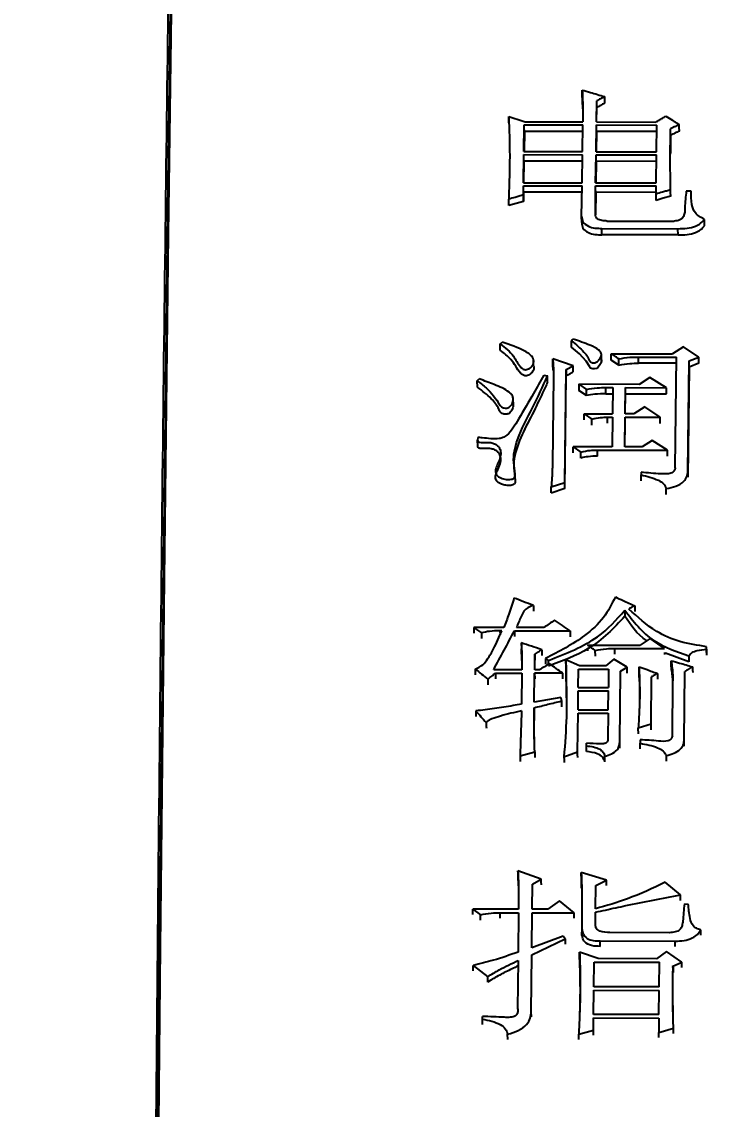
# Model space of a CAD drawing. Header units: millimetres. Extents: x 2454 to 4226, y 715 to 1968.
# Drawn here: x 2842.8 to 2849.73, y 1799.49 to 1810.35 of the extents above; entities that cross this region are included whole.
import ezdxf

# ---------------------------------------------------------------- set-up
doc = ezdxf.new("R2010")
doc.units = ezdxf.units.MM
doc.layers.add('标注', color=3, linetype='Continuous', lineweight=13)
doc.styles.add('SLDTEXTSTYLE1', font='txt.shx', dxfattribs={"width": 0.7, "bigfont": 'gbcbig.shx'})
doc.dimstyles.new('SLDDIMSTYLE12$0', dxfattribs={"dimtxt": 12, "dimasz": 10, "dimexe": 0, "dimexo": 0.0625, "dimgap": 0.875, "dimtad": 1, "dimdec": 1, "dimlfac": 1.8, "dimrnd": 1e-09, "dimzin": 12, "dimdsep": 46, "dimtxsty": 'SLDTEXTSTYLE1', "dimcen": 0.09, "dimdle": 8.16, "dimclrd": 3, "dimclre": 3, "dimadec": 0, "dimazin": 3, "dimtfac": 1, "dimtdec": 1, "dimtofl": 0, "dimtmove": 0, "dimatfit": 3, "dimfxl": 0, "dimfrac": 2, "dimtolj": 1, "dimlwd": 5, "dimlwe": 5, "dimarcsym": 0})

# ---------------------------------------------------------------- blocks, each defined once
blk = doc.blocks.new('*D56')
at = {"layer": 'Defpoints', "color": 0, "transparency": 16777216}
for p in [(3032.639, 1924.435), (3032.639, 1854.79), (2793.431, 1778.896)]:
    blk.add_point(p, dxfattribs=at)
at = {"layer": '标注', "color": 3, "linetype": 'Continuous', "lineweight": 5, "transparency": 16777216}
for p, q in [((3032.639, 1924.372), (3032.639, 1854.79)), ((2803.431, 1854.79), (3022.639, 1854.79))]:
    blk.add_line(p, q, dxfattribs=at)
at = {"layer": '标注', "color": 3, "lineweight": 5, "transparency": 16777216}
blk.add_line((2793.431, 1778.958), (2793.431, 1854.79), dxfattribs=at)
at = {"layer": '标注', "color": 3, "transparency": 16777216}
for points in [[(2803.431, 1856.457), (2803.431, 1853.123), (2793.431, 1854.79)], [(3022.639, 1856.457), (3022.639, 1853.123), (3032.639, 1854.79)]]:
    blk.add_solid(points, dxfattribs=at)
at = {"layer": '标注', "color": 0, "transparency": 16777216, "insert": (2913.035, 1869.379), "char_height": 12, "attachment_point": 5, "style": 'SLDTEXTSTYLE1'}
blk.add_mtext('\\A1;{\\H2.28571x;290}', dxfattribs=at)

msp = doc.modelspace()

# ---------------------------------------------------------------- linework, layer by layer
at = {"color": 7, "linetype": 'Continuous', "lineweight": 25}
for p, q in [((2848.398, 1809.602), (2848.398, 1809.667)), ((2848.54, 1809.348), (2848.543, 1809.559)), ((2848.543, 1809.493), (2848.543, 1809.559)), ((2848.403, 1809.479), (2848.404, 1809.438)), ((2848.541, 1809.348), (2848.543, 1809.493)), ((2847.816, 1809.053), (2847.819, 1809.32)), ((2847.819, 1809.32), (2848.403, 1809.318)), ((2847.829, 1809.35), (2848.404, 1809.349)), ((2848.4, 1809.052), (2848.403, 1809.318)), ((2848.536, 1809.051), (2848.54, 1809.318)), ((2848.54, 1809.348), (2849.134, 1809.347)), ((2848.54, 1809.318), (2849.143, 1809.317)), ((2849.14, 1809.05), (2849.143, 1809.317)), ((2847.82, 1809.254), (2847.817, 1809.053)), ((2848.402, 1809.253), (2847.82, 1809.254)), ((2848.54, 1809.253), (2848.538, 1809.051)), ((2849.142, 1809.252), (2848.54, 1809.253)), ((2849.279, 1809.215), (2849.279, 1809.28)), ((2847.812, 1808.742), (2847.815, 1809.023)), ((2847.815, 1809.023), (2848.4, 1809.021)), ((2847.816, 1809.053), (2848.4, 1809.052)), ((2848.396, 1808.741), (2848.4, 1809.021)), ((2848.532, 1808.74), (2848.536, 1809.021)), ((2848.536, 1809.051), (2849.14, 1809.05)), ((2848.536, 1809.021), (2849.139, 1809.02)), ((2849.136, 1808.739), (2849.139, 1809.02)), ((2847.816, 1808.958), (2847.813, 1808.742)), ((2848.399, 1808.957), (2847.816, 1808.958)), ((2848.536, 1808.956), (2848.534, 1808.74)), ((2849.139, 1808.955), (2848.536, 1808.956)), ((2847.811, 1808.619), (2847.812, 1808.711)), ((2847.812, 1808.647), (2847.811, 1808.555)), ((2847.812, 1808.742), (2848.396, 1808.741)), ((2847.812, 1808.711), (2848.396, 1808.71)), ((2847.812, 1808.647), (2847.812, 1808.711)), ((2848.395, 1808.646), (2847.812, 1808.647)), ((2848.392, 1808.409), (2848.396, 1808.71)), ((2848.529, 1808.427), (2848.532, 1808.71)), ((2848.533, 1808.646), (2848.53, 1808.421)), ((2848.532, 1808.74), (2849.136, 1808.739)), ((2848.532, 1808.71), (2849.136, 1808.709)), ((2849.135, 1808.644), (2848.533, 1808.646)), ((2849.135, 1808.629), (2849.136, 1808.709)), ((2849.485, 1808.659), (2849.437, 1808.659)), ((2847.664, 1808.513), (2847.664, 1808.577)), ((2849.135, 1808.565), (2849.135, 1808.629)), ((2848.393, 1808.345), (2848.392, 1808.409)), ((2848.645, 1808.359), (2849.316, 1808.358)), ((2849.619, 1808.312), (2849.618, 1808.376)), ((2848.595, 1808.285), (2849.354, 1808.283)), ((2848.595, 1808.221), (2848.595, 1808.285)), ((2849.355, 1808.22), (2848.595, 1808.221)), ((2849.355, 1808.22), (2849.354, 1808.283)), ((2847.579, 1807.07), (2847.579, 1807.132)), ((2848.29, 1807.1), (2848.29, 1807.162)), ((2848.687, 1807.034), (2849.301, 1807.033)), ((2848.688, 1806.972), (2848.687, 1807.034)), ((2849.409, 1807.103), (2849.301, 1807.033)), ((2849.563, 1807.001), (2849.409, 1807.103)), ((2847.913, 1806.914), (2847.912, 1806.976)), ((2848.306, 1806.914), (2848.103, 1806.985)), ((2848.103, 1806.923), (2848.103, 1806.985)), ((2848.108, 1806.874), (2848.103, 1806.923)), ((2848.238, 1806.876), (2848.306, 1806.914)), ((2848.589, 1806.953), (2848.589, 1807.016)), ((2848.765, 1806.922), (2848.688, 1806.972)), ((2848.765, 1806.922), (2848.765, 1806.983)), ((2848.96, 1807.002), (2849.339, 1807.001)), ((2848.96, 1806.94), (2848.96, 1807.002)), ((2849.34, 1806.939), (2848.96, 1806.94)), ((2849.327, 1805.897), (2849.339, 1807.001)), ((2849.453, 1805.864), (2849.465, 1806.963)), ((2849.465, 1806.963), (2849.563, 1807.001)), ((2849.466, 1806.901), (2849.465, 1806.963)), ((2849.564, 1806.939), (2849.466, 1806.901)), ((2848.013, 1806.82), (2848.052, 1806.813)), ((2848.052, 1806.751), (2848.052, 1806.813)), ((2848.11, 1806.807), (2848.1, 1805.932)), ((2848.225, 1805.75), (2848.238, 1806.876)), ((2848.225, 1805.69), (2848.238, 1806.815)), ((2848.238, 1806.876), (2848.238, 1806.815)), ((2849.466, 1806.901), (2849.453, 1805.804)), ((2847.351, 1806.702), (2847.35, 1806.764)), ((2848.363, 1806.73), (2848.44, 1806.678)), ((2848.966, 1806.728), (2848.363, 1806.73)), ((2848.635, 1806.697), (2848.703, 1806.697)), ((2848.635, 1806.635), (2848.635, 1806.697)), ((2848.703, 1806.697), (2848.7, 1806.434)), ((2848.826, 1806.434), (2848.829, 1806.697)), ((2848.829, 1806.697), (2849.238, 1806.696)), ((2848.83, 1806.635), (2848.829, 1806.697)), ((2849.074, 1806.798), (2848.966, 1806.728)), ((2849.238, 1806.696), (2849.074, 1806.798)), ((2847.71, 1806.525), (2847.709, 1806.586)), ((2848.44, 1806.617), (2848.363, 1806.668)), ((2848.44, 1806.617), (2848.44, 1806.678)), ((2848.635, 1806.635), (2848.702, 1806.635)), ((2848.828, 1806.434), (2848.83, 1806.635)), ((2848.83, 1806.635), (2849.239, 1806.634)), ((2849.022, 1806.504), (2848.914, 1806.434)), ((2849.177, 1806.401), (2849.022, 1806.504)), ((2848.418, 1806.435), (2848.495, 1806.383)), ((2848.418, 1806.435), (2848.7, 1806.434)), ((2848.418, 1806.374), (2848.418, 1806.435)), ((2848.651, 1806.402), (2848.7, 1806.402)), ((2848.651, 1806.341), (2848.651, 1806.402)), ((2848.7, 1806.402), (2848.696, 1806.106)), ((2848.823, 1806.105), (2848.826, 1806.402)), ((2848.914, 1806.434), (2848.826, 1806.434)), ((2848.826, 1806.402), (2849.177, 1806.401)), ((2848.824, 1806.105), (2848.827, 1806.341)), ((2847.354, 1806.199), (2847.353, 1806.173)), ((2847.354, 1806.112), (2847.353, 1806.173)), ((2849.096, 1806.169), (2848.998, 1806.105)), ((2849.251, 1806.072), (2849.096, 1806.169)), ((2848.307, 1806.106), (2848.384, 1806.054)), ((2848.696, 1806.106), (2848.307, 1806.106)), ((2848.307, 1806.046), (2848.307, 1806.106)), ((2848.55, 1806.073), (2849.251, 1806.072)), ((2848.55, 1806.013), (2848.55, 1806.073)), ((2848.998, 1806.105), (2848.823, 1806.105)), ((2848.985, 1805.852), (2848.985, 1805.826)), ((2848.986, 1805.766), (2848.985, 1805.826)), ((2849.453, 1805.804), (2849.453, 1805.864)), ((2848.088, 1805.705), (2848.225, 1805.75)), ((2848.089, 1805.645), (2848.088, 1805.705)), ((2848.225, 1805.69), (2848.089, 1805.644)), ((2847.91, 1804.522), (2847.91, 1804.464)), ((2847.615, 1804.303), (2847.314, 1804.304)), ((2847.314, 1804.304), (2847.314, 1804.246)), ((2848.015, 1804.302), (2847.742, 1804.303)), ((2847.391, 1804.25), (2847.392, 1804.192)), ((2847.596, 1804.27), (2847.576, 1804.27)), ((2847.576, 1804.27), (2847.577, 1804.229)), ((2847.722, 1804.269), (2848.277, 1804.268)), ((2847.789, 1804.149), (2847.79, 1804.091)), ((2848.451, 1804.127), (2848.977, 1804.126)), ((2848.451, 1804.089), (2848.451, 1804.07)), ((2848.723, 1804.093), (2849.22, 1804.092)), ((2848.724, 1804.036), (2848.723, 1804.093)), ((2849.075, 1804.193), (2848.977, 1804.126)), ((2849.22, 1804.092), (2849.075, 1804.193)), ((2849.638, 1804.085), (2849.638, 1804.111)), ((2849.639, 1804.053), (2849.638, 1804.111)), ((2847.923, 1803.88), (2847.924, 1804.035)), ((2848.031, 1803.994), (2848.06, 1803.974)), ((2848.031, 1803.994), (2848.031, 1803.937)), ((2848.371, 1803.919), (2848.235, 1803.98)), ((2848.529, 1804.016), (2848.528, 1804.074)), ((2848.712, 1803.986), (2848.634, 1803.919)), ((2848.848, 1803.905), (2848.712, 1803.986)), ((2849.22, 1804.052), (2849.22, 1804.034)), ((2849.463, 1803.96), (2849.229, 1804.045)), ((2849.638, 1804.085), (2849.639, 1804.027)), ((2847.329, 1803.888), (2847.329, 1803.831)), ((2847.796, 1803.88), (2847.514, 1803.881)), ((2847.971, 1803.88), (2847.923, 1803.88)), ((2848.06, 1803.935), (2848.06, 1803.974)), ((2848.24, 1803.599), (2848.236, 1803.923)), ((2848.359, 1803.704), (2848.361, 1803.886)), ((2848.361, 1803.886), (2848.662, 1803.885)), ((2848.361, 1803.829), (2848.361, 1803.886)), ((2848.634, 1803.919), (2848.371, 1803.919)), ((2848.662, 1803.885), (2848.661, 1803.703)), ((2848.779, 1803.865), (2848.848, 1803.905)), ((2848.965, 1803.854), (2848.965, 1803.911)), ((2849.287, 1803.914), (2849.286, 1803.971)), ((2847.533, 1803.847), (2847.796, 1803.847)), ((2847.796, 1803.847), (2847.792, 1803.536)), ((2847.919, 1803.556), (2847.922, 1803.846)), ((2848.205, 1803.846), (2847.922, 1803.846)), ((2847.922, 1803.846), (2847.923, 1803.789)), ((2848.205, 1803.789), (2848.205, 1803.846)), ((2848.772, 1803.154), (2848.779, 1803.865)), ((2848.967, 1803.804), (2848.965, 1803.854)), ((2849.085, 1803.337), (2849.09, 1803.81)), ((2849.298, 1803.221), (2849.304, 1803.769)), ((2849.415, 1803.173), (2849.422, 1803.863)), ((2848.357, 1803.481), (2848.358, 1803.67)), ((2848.358, 1803.67), (2848.66, 1803.67)), ((2848.359, 1803.613), (2848.358, 1803.67)), ((2848.359, 1803.704), (2848.661, 1803.703)), ((2848.658, 1803.48), (2848.66, 1803.67)), ((2847.919, 1803.445), (2847.919, 1803.375)), ((2848.352, 1803.06), (2848.356, 1803.447)), ((2848.356, 1803.447), (2848.658, 1803.446)), ((2848.357, 1803.391), (2848.356, 1803.447)), ((2848.357, 1803.481), (2848.658, 1803.48)), ((2848.658, 1803.446), (2848.655, 1803.195)), ((2848.959, 1803.24), (2848.958, 1803.297)), ((2848.44, 1803.121), (2848.441, 1803.148)), ((2848.441, 1803.065), (2848.44, 1803.121)), ((2848.772, 1803.098), (2848.772, 1803.154)), ((2848.977, 1803.181), (2848.976, 1803.147)), ((2848.977, 1803.091), (2848.976, 1803.147)), ((2849.415, 1803.117), (2849.415, 1803.173)), ((2847.924, 1803.061), (2847.924, 1803.005)), ((2848.215, 1803.012), (2848.352, 1803.06)), ((2848.625, 1802.962), (2848.624, 1803.018)), ((2847.989, 1801.789), (2847.756, 1801.873)), ((2847.76, 1801.726), (2847.757, 1801.819)), ((2848.641, 1801.781), (2848.389, 1801.858)), ((2847.899, 1801.49), (2847.901, 1801.741)), ((2847.901, 1801.741), (2847.989, 1801.789)), ((2848.392, 1801.7), (2848.39, 1801.803)), ((2848.531, 1801.496), (2848.534, 1801.726)), ((2848.534, 1801.726), (2848.641, 1801.781)), ((2848.534, 1801.671), (2848.534, 1801.726)), ((2849.38, 1801.633), (2849.225, 1801.759)), ((2847.305, 1801.491), (2847.382, 1801.435)), ((2847.762, 1801.49), (2847.305, 1801.491)), ((2847.305, 1801.437), (2847.305, 1801.491)), ((2848.054, 1801.49), (2847.899, 1801.49)), ((2848.172, 1801.573), (2848.054, 1801.49)), ((2848.317, 1801.454), (2848.172, 1801.573)), ((2849.418, 1801.543), (2849.457, 1801.542)), ((2847.383, 1801.381), (2847.382, 1801.435)), ((2847.577, 1801.456), (2847.762, 1801.455)), ((2847.578, 1801.402), (2847.577, 1801.456)), ((2847.762, 1801.455), (2847.758, 1801.063)), ((2847.895, 1801.105), (2847.898, 1801.455)), ((2847.898, 1801.455), (2848.317, 1801.454)), ((2848.53, 1801.335), (2848.531, 1801.461)), ((2848.393, 1801.314), (2848.394, 1801.26)), ((2849.581, 1801.23), (2849.581, 1801.284)), ((2847.894, 1801.035), (2848.227, 1801.195)), ((2848.208, 1801.223), (2847.895, 1801.105)), ((2848.227, 1801.195), (2848.208, 1801.223)), ((2848.577, 1801.174), (2849.327, 1801.172)), ((2848.578, 1801.12), (2848.577, 1801.174)), ((2849.269, 1801.256), (2848.675, 1801.257)), ((2849.327, 1801.118), (2849.327, 1801.172)), ((2848.556, 1800.998), (2848.372, 1801.062)), ((2849.238, 1801.067), (2849.14, 1800.997)), ((2849.393, 1800.961), (2849.238, 1801.067)), ((2847.757, 1800.979), (2847.753, 1800.499)), ((2847.889, 1800.47), (2847.894, 1801.035)), ((2848.514, 1800.716), (2848.517, 1800.963)), ((2848.517, 1800.963), (2849.169, 1800.961)), ((2848.517, 1800.91), (2848.517, 1800.963)), ((2849.14, 1800.997), (2848.556, 1800.998)), ((2849.167, 1800.715), (2849.169, 1800.961)), ((2849.295, 1800.919), (2849.393, 1800.961)), ((2847.309, 1800.93), (2847.454, 1800.817)), ((2847.31, 1800.877), (2847.309, 1800.93)), ((2849.305, 1800.912), (2849.295, 1800.919)), ((2848.512, 1800.44), (2848.514, 1800.681)), ((2849.167, 1800.715), (2848.514, 1800.716)), ((2848.514, 1800.681), (2849.166, 1800.679)), ((2848.515, 1800.628), (2848.514, 1800.681)), ((2849.164, 1800.439), (2849.166, 1800.679)), ((2847.401, 1800.393), (2847.402, 1800.421)), ((2847.89, 1800.417), (2847.889, 1800.47)), ((2848.51, 1800.284), (2848.511, 1800.405)), ((2848.511, 1800.405), (2849.164, 1800.403)), ((2848.512, 1800.352), (2848.511, 1800.405)), ((2849.164, 1800.439), (2848.512, 1800.44)), ((2849.164, 1800.403), (2849.162, 1800.261)), ((2847.402, 1800.34), (2847.401, 1800.393)), ((2849.162, 1800.261), (2849.309, 1800.304)), ((2847.654, 1800.191), (2847.653, 1800.243)), ((2848.364, 1800.242), (2848.51, 1800.284)), ((2848.364, 1800.189), (2848.364, 1800.242)), ((2849.163, 1800.209), (2849.162, 1800.261))]:
    msp.add_line(p, q, dxfattribs=at)
at = {"color": 7, "linetype": 'Continuous', "lineweight": 25, "flags": 128}
for points in [[(2844.789, 1828.119), (2844.74, 1827.952), (2844.691, 1827.449), (2844.641, 1826.614), (2844.591, 1825.45), (2844.541, 1823.963), (2844.492, 1822.159), (2844.443, 1820.048), (2844.395, 1817.638), (2844.349, 1814.942), (2844.303, 1811.971), (2844.26, 1808.74), (2844.218, 1805.264), (2844.178, 1801.559), (2844.14, 1797.641), (2844.104, 1793.53), (2844.071, 1789.245), (2844.041, 1784.805), (2844.013, 1780.232), (2843.988, 1775.546), (2843.966, 1770.769), (2843.948, 1765.925), (2843.932, 1761.034), (2843.92, 1756.121)], [(2844.788, 1827.419), (2844.739, 1827.252), (2844.69, 1826.755), (2844.641, 1825.928), (2844.591, 1824.775), (2844.542, 1823.302), (2844.493, 1821.516), (2844.445, 1819.425), (2844.398, 1817.039), (2844.351, 1814.369), (2844.307, 1811.428), (2844.263, 1808.228), (2844.222, 1804.786), (2844.182, 1801.116), (2844.145, 1797.237), (2844.109, 1793.166), (2844.077, 1788.923), (2844.046, 1784.526), (2844.019, 1779.997), (2843.994, 1775.357), (2843.982, 1772.692)], [(2848.621, 1809.601), (2848.621, 1809.564), (2848.621, 1809.535)], [(2847.665, 1809.339), (2847.665, 1809.376), (2847.664, 1809.404)], [(2847.82, 1809.254), (2847.819, 1809.291), (2847.819, 1809.32)], [(2848.54, 1809.253), (2848.54, 1809.289), (2848.54, 1809.318)], [(2849.368, 1809.257), (2849.367, 1809.294), (2849.367, 1809.322)], [(2847.816, 1808.958), (2847.816, 1808.994), (2847.815, 1809.023)], [(2848.536, 1808.956), (2848.536, 1808.993), (2848.536, 1809.021)], [(2848.533, 1808.646), (2848.532, 1808.682), (2848.532, 1808.71)], [(2849.282, 1808.607), (2849.281, 1808.643), (2849.281, 1808.671)], [(2847.811, 1808.555), (2847.738, 1808.534), (2847.664, 1808.513)], [(2847.811, 1808.555), (2847.811, 1808.591), (2847.811, 1808.619)], [(2849.282, 1808.607), (2849.208, 1808.586), (2849.135, 1808.565)], [(2847.579, 1807.132), (2847.584, 1807.137), (2847.591, 1807.144), (2847.598, 1807.151)], [(2848.29, 1807.162), (2848.299, 1807.172), (2848.309, 1807.181)], [(2848.578, 1806.993), (2848.582, 1806.989), (2848.591, 1806.966), (2848.586, 1806.944), (2848.567, 1806.913), (2848.553, 1806.897), (2848.539, 1806.888), (2848.522, 1806.883), (2848.504, 1806.883), (2848.492, 1806.886), (2848.482, 1806.892), (2848.473, 1806.904), (2848.438, 1806.962), (2848.371, 1807.034), (2848.29, 1807.1), (2848.29, 1807.1)], [(2848.307, 1806.853), (2848.306, 1806.887), (2848.306, 1806.914)], [(2849.564, 1806.939), (2849.563, 1806.974), (2849.563, 1807.001)], [(2847.35, 1806.764), (2847.36, 1806.773), (2847.37, 1806.783)], [(2848.363, 1806.73), (2848.363, 1806.695), (2848.363, 1806.668)], [(2849.239, 1806.634), (2849.239, 1806.669), (2849.238, 1806.696)], [(2848.495, 1806.322), (2848.495, 1806.337), (2848.495, 1806.353), (2848.495, 1806.383)], [(2848.827, 1806.341), (2848.826, 1806.375), (2848.826, 1806.402)], [(2849.177, 1806.34), (2849.177, 1806.374), (2849.177, 1806.401)], [(2848.385, 1805.994), (2848.384, 1806.009), (2848.384, 1806.024), (2848.384, 1806.054)], [(2849.251, 1806.011), (2849.251, 1806.045), (2849.251, 1806.072)], [(2848.225, 1805.69), (2848.225, 1805.723), (2848.225, 1805.75)], [(2849.237, 1805.629), (2849.237, 1805.646), (2849.237, 1805.663), (2849.237, 1805.689)], [(2848.922, 1804.52), (2848.923, 1804.487), (2848.923, 1804.462)], [(2848.824, 1804.474), (2848.825, 1804.454), (2848.825, 1804.416)], [(2847.722, 1804.269), (2847.722, 1804.237), (2847.723, 1804.212)], [(2848.277, 1804.268), (2848.277, 1804.236), (2848.278, 1804.21)], [(2847.924, 1804.035), (2847.924, 1804.002), (2847.925, 1803.977)], [(2847.993, 1804.081), (2847.993, 1804.049), (2847.993, 1804.024)], [(2848.236, 1803.923), (2848.235, 1803.955), (2848.235, 1803.98)], [(2849.462, 1804.018), (2849.462, 1803.989), (2849.463, 1803.96)], [(2848.848, 1803.848), (2848.848, 1803.88), (2848.848, 1803.905)], [(2849.5, 1803.91), (2849.5, 1803.878), (2849.501, 1803.853)], [(2847.454, 1803.787), (2847.455, 1803.755), (2847.455, 1803.73)], [(2847.533, 1803.847), (2847.533, 1803.815), (2847.533, 1803.79)], [(2848.78, 1803.808), (2848.779, 1803.839), (2848.779, 1803.865)], [(2849.091, 1803.753), (2849.09, 1803.785), (2849.09, 1803.81)], [(2849.149, 1803.844), (2849.149, 1803.812), (2849.149, 1803.787)], [(2849.422, 1803.806), (2849.422, 1803.838), (2849.422, 1803.863)], [(2848.183, 1803.603), (2848.051, 1803.58), (2847.919, 1803.556)], [(2848.192, 1803.569), (2848.192, 1803.537), (2848.192, 1803.512)], [(2847.334, 1803.47), (2847.335, 1803.438), (2847.335, 1803.413)], [(2847.919, 1803.502), (2847.919, 1803.47), (2847.919, 1803.446)], [(2847.44, 1803.354), (2847.44, 1803.332), (2847.44, 1803.315), (2847.441, 1803.298)], [(2849.085, 1803.337), (2849.043, 1803.324), (2849.001, 1803.31), (2848.958, 1803.297)], [(2849.086, 1803.28), (2849.085, 1803.312), (2849.085, 1803.337)], [(2847.777, 1803.02), (2847.851, 1803.04), (2847.924, 1803.061)], [(2847.777, 1803.02), (2847.778, 1802.988), (2847.778, 1802.964)], [(2848.215, 1803.012), (2848.216, 1802.981), (2848.216, 1802.956)], [(2848.353, 1803.004), (2848.352, 1803.035), (2848.352, 1803.06)], [(2849.238, 1802.968), (2849.238, 1802.983), (2849.238, 1802.999), (2849.238, 1803.024)], [(2847.757, 1801.819), (2847.757, 1801.849), (2847.756, 1801.873)], [(2848.39, 1801.804), (2848.389, 1801.834), (2848.389, 1801.858)], [(2847.902, 1801.686), (2847.901, 1801.717), (2847.901, 1801.741)], [(2847.99, 1801.735), (2847.989, 1801.765), (2847.989, 1801.789)], [(2848.642, 1801.727), (2848.642, 1801.757), (2848.641, 1801.781)], [(2849.38, 1801.579), (2849.38, 1801.609), (2849.38, 1801.633)], [(2847.899, 1801.401), (2847.899, 1801.431), (2847.898, 1801.455)], [(2848.317, 1801.4), (2848.317, 1801.43), (2848.317, 1801.454)], [(2848.532, 1801.407), (2848.531, 1801.437), (2848.531, 1801.461)], [(2848.227, 1801.195), (2848.227, 1801.165), (2848.227, 1801.142)], [(2848.372, 1801.008), (2848.372, 1801.038), (2848.372, 1801.062)], [(2847.895, 1800.981), (2847.895, 1801.011), (2847.894, 1801.035)], [(2849.393, 1800.908), (2849.393, 1800.937), (2849.393, 1800.961)], [(2849.305, 1800.912), (2849.305, 1800.882), (2849.305, 1800.859)], [(2847.455, 1800.764), (2847.454, 1800.794), (2847.454, 1800.817)], [(2849.309, 1800.251), (2849.309, 1800.281), (2849.309, 1800.304)], [(2848.511, 1800.232), (2848.511, 1800.261), (2848.51, 1800.284)]]:
    msp.add_lwpolyline(points, dxfattribs=at)
at = {"color": 7, "linetype": 'Continuous', "lineweight": 25}
for points, knots in [([(2843.979, 1772.695), (2843.981, 1773.153), (2843.99, 1775.448), (2844.008, 1779.538), (2844.036, 1784.857), (2844.072, 1790.529), (2844.116, 1796.438), (2844.17, 1802.411), (2844.23, 1807.886), (2844.294, 1812.774), (2844.361, 1817.034), (2844.426, 1820.301), (2844.485, 1822.717), (2844.539, 1824.466), (2844.591, 1825.737), (2844.641, 1826.594), (2844.673, 1826.846), (2844.689, 1826.972)], [0, 0, 0, 0, 0.015982, 0.079971, 0.143956, 0.207938, 0.29112, 0.374568, 0.45775, 0.540927, 0.624368, 0.707543, 0.76895, 0.830357, 0.891763, 0.945879, 1, 1, 1, 1]), ([(2848.398, 1809.667), (2848.4, 1809.624), (2848.403, 1809.55), (2848.404, 1809.444), (2848.404, 1809.38), (2848.404, 1809.349)], [0, 0, 0, 0, 0.405023, 0.702491, 1, 1, 1, 1]), ([(2848.398, 1809.667), (2848.425, 1809.659), (2848.476, 1809.644), (2848.551, 1809.622), (2848.598, 1809.608), (2848.621, 1809.601)], [0, 0, 0, 0, 0.369234, 0.684617, 1, 1, 1, 1]), ([(2848.403, 1809.478), (2848.403, 1809.488), (2848.402, 1809.529), (2848.4, 1809.57), (2848.398, 1809.602)], [0, 0, 0, 0, 0.238288, 1, 1, 1, 1]), ([(2848.621, 1809.601), (2848.614, 1809.597), (2848.601, 1809.59), (2848.582, 1809.58), (2848.562, 1809.569), (2848.549, 1809.562), (2848.543, 1809.559)], [0, 0, 0, 0, 0.25, 0.5, 0.75, 1, 1, 1, 1]), ([(2848.621, 1809.535), (2848.608, 1809.528), (2848.582, 1809.514), (2848.556, 1809.5), (2848.543, 1809.493)], [0, 0, 0, 0, 0.499999, 1, 1, 1, 1]), ([(2847.664, 1809.404), (2847.666, 1809.362), (2847.67, 1809.234), (2847.675, 1809.033), (2847.671, 1808.799), (2847.666, 1808.651), (2847.664, 1808.577)], [0, 0, 0, 0, 0.155596, 0.466799, 0.733371, 1, 1, 1, 1]), ([(2847.664, 1809.404), (2847.692, 1809.395), (2847.733, 1809.382), (2847.788, 1809.363), (2847.816, 1809.354), (2847.829, 1809.35)], [0, 0, 0, 0, 0.5, 0.75, 1, 1, 1, 1]), ([(2849.134, 1809.347), (2849.145, 1809.354), (2849.167, 1809.367), (2849.2, 1809.387), (2849.221, 1809.4), (2849.232, 1809.407)], [0, 0, 0, 0, 0.343704, 0.671852, 1, 1, 1, 1]), ([(2849.232, 1809.407), (2849.254, 1809.393), (2849.288, 1809.372), (2849.333, 1809.343), (2849.356, 1809.329), (2849.367, 1809.322)], [0, 0, 0, 0, 0.5, 0.75, 1, 1, 1, 1]), ([(2849.367, 1809.322), (2849.355, 1809.316), (2849.334, 1809.306), (2849.305, 1809.292), (2849.287, 1809.284), (2849.279, 1809.28)], [0, 0, 0, 0, 0.420865, 0.710433, 1, 1, 1, 1]), ([(2849.281, 1808.671), (2849.279, 1808.777), (2849.276, 1808.932), (2849.278, 1809.135), (2849.279, 1809.232), (2849.279, 1809.28)], [0, 0, 0, 0, 0.520017, 0.760007, 1, 1, 1, 1]), ([(2849.279, 1809.215), (2849.279, 1809.177), (2849.278, 1809.118), (2849.278, 1809.058), (2849.278, 1809.036)], [0, 0, 0, 0, 0.637949, 1, 1, 1, 1]), ([(2849.368, 1809.257), (2849.353, 1809.25), (2849.324, 1809.236), (2849.294, 1809.222), (2849.279, 1809.215)], [0, 0, 0, 0, 0.499999, 1, 1, 1, 1]), ([(2849.277, 1808.932), (2849.277, 1808.936), (2849.277, 1808.949), (2849.277, 1808.982), (2849.278, 1809.014), (2849.278, 1809.038)], [0, 0, 0, 0, 0.118232, 0.360759, 1, 1, 1, 1]), ([(2849.281, 1808.671), (2849.267, 1808.667), (2849.24, 1808.659), (2849.191, 1808.645), (2849.156, 1808.635), (2849.135, 1808.629)], [0, 0, 0, 0, 0.284146, 0.568291, 1, 1, 1, 1]), ([(2849.437, 1808.659), (2849.431, 1808.604), (2849.422, 1808.52), (2849.423, 1808.425), (2849.397, 1808.385), (2849.367, 1808.364), (2849.336, 1808.36), (2849.316, 1808.358)], [0, 0, 0, 0, 0.4925654, 0.7481251, 0.8130919, 0.8799282, 1, 1, 1, 1]), ([(2849.618, 1808.376), (2849.584, 1808.395), (2849.517, 1808.434), (2849.485, 1808.54), (2849.485, 1808.614), (2849.485, 1808.659)], [0, 0, 0, 0, 0.288495, 0.565526, 1, 1, 1, 1]), ([(2847.811, 1808.619), (2847.797, 1808.615), (2847.769, 1808.607), (2847.72, 1808.593), (2847.685, 1808.583), (2847.664, 1808.577)], [0, 0, 0, 0, 0.284146, 0.568291, 1, 1, 1, 1]), ([(2848.645, 1808.359), (2848.628, 1808.36), (2848.594, 1808.361), (2848.551, 1808.376), (2848.53, 1808.402), (2848.529, 1808.419), (2848.529, 1808.427)], [0, 0, 0, 0, 0.294071, 0.578451, 0.79138, 1, 1, 1, 1]), ([(2848.392, 1808.409), (2848.394, 1808.39), (2848.397, 1808.35), (2848.452, 1808.305), (2848.524, 1808.287), (2848.571, 1808.286), (2848.595, 1808.285)], [0, 0, 0, 0, 0.265821, 0.539796, 0.768083, 1, 1, 1, 1]), ([(2848.393, 1808.345), (2848.394, 1808.326), (2848.397, 1808.286), (2848.452, 1808.241), (2848.525, 1808.224), (2848.572, 1808.222), (2848.595, 1808.221)], [0, 0, 0, 0, 0.265628, 0.539552, 0.767941, 1, 1, 1, 1]), ([(2849.354, 1808.283), (2849.416, 1808.285), (2849.5, 1808.288), (2849.583, 1808.336), (2849.607, 1808.362), (2849.618, 1808.376)], [0, 0, 0, 0, 0.570963, 0.788298, 1, 1, 1, 1]), ([(2849.355, 1808.22), (2849.416, 1808.222), (2849.501, 1808.224), (2849.583, 1808.272), (2849.607, 1808.299), (2849.619, 1808.312)], [0, 0, 0, 0, 0.571133, 0.788422, 1, 1, 1, 1]), ([(2847.579, 1807.132), (2847.628, 1807.094), (2847.715, 1807.027), (2847.755, 1806.93), (2847.798, 1806.887), (2847.816, 1806.878), (2847.834, 1806.874), (2847.853, 1806.879), (2847.872, 1806.888), (2847.892, 1806.904), (2847.91, 1806.927), (2847.916, 1806.958), (2847.91, 1806.994), (2847.878, 1807.03), (2847.776, 1807.09), (2847.677, 1807.124), (2847.598, 1807.151)], [0, 0, 0, 0, 0.207445, 0.367023, 0.400476, 0.416337, 0.431069, 0.451264, 0.473853, 0.497027, 0.538182, 0.578155, 0.61945, 0.68156, 0.746314, 1, 1, 1, 1]), ([(2848.29, 1807.162), (2848.312, 1807.145), (2848.357, 1807.11), (2848.411, 1807.056), (2848.458, 1807.006), (2848.466, 1806.961), (2848.495, 1806.946), (2848.509, 1806.944), (2848.524, 1806.945), (2848.539, 1806.949), (2848.558, 1806.961), (2848.573, 1806.983), (2848.588, 1807.006), (2848.592, 1807.029), (2848.583, 1807.051), (2848.551, 1807.087), (2848.453, 1807.13), (2848.365, 1807.162), (2848.309, 1807.181)], [0, 0, 0, 0, 0.11025, 0.220613, 0.306365, 0.392066, 0.407422, 0.422691, 0.438422, 0.457312, 0.47661, 0.520447, 0.566361, 0.595994, 0.625591, 0.668033, 0.79212, 1, 1, 1, 1]), ([(2847.912, 1806.912), (2847.913, 1806.906), (2847.917, 1806.891), (2847.91, 1806.866), (2847.893, 1806.842), (2847.872, 1806.827), (2847.854, 1806.817), (2847.834, 1806.813), (2847.817, 1806.816), (2847.798, 1806.825), (2847.748, 1806.877), (2847.704, 1806.973), (2847.618, 1807.04), (2847.579, 1807.07)], [0, 0, 0, 0, 0.035562, 0.102229, 0.170886, 0.209559, 0.247268, 0.280992, 0.305593, 0.332071, 0.387895, 0.727067, 1, 1, 1, 1]), ([(2848.765, 1806.983), (2848.754, 1806.991), (2848.735, 1807.003), (2848.709, 1807.02), (2848.695, 1807.03), (2848.687, 1807.034)], [0, 0, 0, 0, 0.429625, 0.714812, 1, 1, 1, 1]), ([(2848.103, 1806.985), (2848.105, 1806.96), (2848.11, 1806.918), (2848.11, 1806.858), (2848.11, 1806.824), (2848.11, 1806.807)], [0, 0, 0, 0, 0.424764, 0.712353, 1, 1, 1, 1]), ([(2848.765, 1806.983), (2848.8, 1806.99), (2848.865, 1807.001), (2848.93, 1807.002), (2848.96, 1807.002)], [0, 0, 0, 0, 0.558776, 1, 1, 1, 1]), ([(2848.765, 1806.922), (2848.801, 1806.928), (2848.865, 1806.939), (2848.931, 1806.94), (2848.96, 1806.94)], [0, 0, 0, 0, 0.558764, 1, 1, 1, 1]), ([(2847.353, 1806.173), (2847.354, 1806.17), (2847.354, 1806.165), (2847.358, 1806.159), (2847.364, 1806.154), (2847.379, 1806.149), (2847.417, 1806.148), (2847.464, 1806.152), (2847.514, 1806.142), (2847.547, 1806.124), (2847.572, 1806.096), (2847.587, 1806.055), (2847.581, 1805.984), (2847.54, 1805.92), (2847.53, 1805.861), (2847.537, 1805.832), (2847.556, 1805.81), (2847.59, 1805.791), (2847.633, 1805.78), (2847.671, 1805.779), (2847.696, 1805.783), (2847.712, 1805.79), (2847.722, 1805.798), (2847.729, 1805.813), (2847.728, 1805.864), (2847.699, 1805.986), (2847.752, 1806.216), (2847.907, 1806.495), (2848.004, 1806.707), (2848.052, 1806.813)], [0, 0, 0, 0, 0.0052428, 0.0088119, 0.0123894, 0.0172583, 0.0298938, 0.0614916, 0.0792114, 0.097026, 0.1135127, 0.138259, 0.1710353, 0.2386743, 0.2617878, 0.2757153, 0.289765, 0.3069364, 0.3314566, 0.3476443, 0.3575625, 0.3649093, 0.3710978, 0.3772725, 0.3929236, 0.4604534, 0.5968423, 0.798417, 1, 1, 1, 1]), ([(2848.013, 1806.82), (2847.979, 1806.759), (2847.898, 1806.613), (2847.794, 1806.437), (2847.71, 1806.295), (2847.661, 1806.231), (2847.61, 1806.197), (2847.526, 1806.178), (2847.44, 1806.193), (2847.369, 1806.198), (2847.354, 1806.199)], [0, 0, 0, 0, 0.222412, 0.541081, 0.653754, 0.747275, 0.787579, 0.820297, 0.961594, 1, 1, 1, 1]), ([(2848.108, 1806.874), (2848.109, 1806.87), (2848.11, 1806.861), (2848.11, 1806.846), (2848.11, 1806.838)], [0, 0, 0, 0, 0.471787, 1, 1, 1, 1]), ([(2848.238, 1806.815), (2848.244, 1806.818), (2848.255, 1806.824), (2848.278, 1806.837), (2848.295, 1806.846), (2848.307, 1806.853)], [0, 0, 0, 0, 0.25013, 0.500259, 1, 1, 1, 1]), ([(2847.351, 1806.764), (2847.381, 1806.741), (2847.473, 1806.672), (2847.54, 1806.581), (2847.582, 1806.511), (2847.597, 1806.499), (2847.616, 1806.493), (2847.636, 1806.491), (2847.654, 1806.493), (2847.67, 1806.501), (2847.691, 1806.522), (2847.707, 1806.554), (2847.711, 1806.592), (2847.698, 1806.625), (2847.641, 1806.677), (2847.524, 1806.727), (2847.42, 1806.765), (2847.37, 1806.783)], [0, 0, 0, 0, 0.119808, 0.362714, 0.384884, 0.403722, 0.422541, 0.442763, 0.457199, 0.471691, 0.493109, 0.555254, 0.595863, 0.636527, 0.677966, 0.845448, 1, 1, 1, 1]), ([(2847.709, 1806.525), (2847.708, 1806.515), (2847.707, 1806.493), (2847.694, 1806.467), (2847.678, 1806.447), (2847.665, 1806.436), (2847.649, 1806.431), (2847.633, 1806.43), (2847.615, 1806.432), (2847.597, 1806.438), (2847.576, 1806.455), (2847.555, 1806.51), (2847.485, 1806.599), (2847.4, 1806.664), (2847.351, 1806.702)], [0, 0, 0, 0, 0.060259, 0.138923, 0.17703, 0.206684, 0.23026, 0.253753, 0.281096, 0.314391, 0.348773, 0.422178, 0.66904, 1, 1, 1, 1]), ([(2848.052, 1806.751), (2848.044, 1806.734), (2848.001, 1806.646), (2847.894, 1806.403), (2847.737, 1806.144), (2847.707, 1805.896), (2847.729, 1805.807), (2847.73, 1805.754), (2847.723, 1805.738), (2847.712, 1805.729), (2847.694, 1805.722), (2847.664, 1805.718), (2847.623, 1805.722), (2847.583, 1805.735), (2847.554, 1805.752), (2847.538, 1805.772), (2847.53, 1805.799), (2847.542, 1805.867), (2847.591, 1805.937), (2847.583, 1806.013), (2847.564, 1806.048), (2847.535, 1806.071), (2847.497, 1806.086), (2847.457, 1806.09), (2847.423, 1806.088), (2847.398, 1806.088), (2847.38, 1806.089), (2847.367, 1806.092), (2847.36, 1806.097), (2847.355, 1806.103), (2847.354, 1806.108), (2847.354, 1806.111), (2847.354, 1806.112)], [0, 0, 0, 0, 0.033613, 0.168016, 0.46091, 0.534268, 0.607708, 0.621577, 0.628483, 0.635455, 0.643211, 0.655153, 0.675417, 0.696944, 0.711698, 0.724171, 0.736599, 0.760592, 0.843792, 0.871724, 0.893184, 0.910347, 0.927548, 0.948677, 0.962951, 0.972328, 0.982041, 0.986446, 0.990201, 0.993975, 0.998552, 1, 1, 1, 1]), ([(2848.44, 1806.678), (2848.476, 1806.685), (2848.54, 1806.696), (2848.606, 1806.697), (2848.635, 1806.697)], [0, 0, 0, 0, 0.558777, 1, 1, 1, 1]), ([(2848.635, 1806.635), (2848.598, 1806.635), (2848.532, 1806.634), (2848.468, 1806.622), (2848.44, 1806.617)], [0, 0, 0, 0, 0.5611545, 1, 1, 1, 1]), ([(2848.495, 1806.383), (2848.523, 1806.389), (2848.575, 1806.399), (2848.628, 1806.401), (2848.651, 1806.402)], [0, 0, 0, 0, 0.558805, 1, 1, 1, 1]), ([(2848.384, 1806.054), (2848.414, 1806.061), (2848.469, 1806.072), (2848.525, 1806.073), (2848.55, 1806.073)], [0, 0, 0, 0, 0.5584671, 1, 1, 1, 1]), ([(2848.1, 1805.932), (2848.1, 1805.91), (2848.099, 1805.865), (2848.095, 1805.789), (2848.091, 1805.735), (2848.088, 1805.705)], [0, 0, 0, 0, 0.296393, 0.592797, 1, 1, 1, 1]), ([(2848.55, 1806.013), (2848.519, 1806.012), (2848.462, 1806.01), (2848.408, 1805.999), (2848.385, 1805.994)], [0, 0, 0, 0, 0.561411, 1, 1, 1, 1]), ([(2849.327, 1805.897), (2849.324, 1805.886), (2849.318, 1805.865), (2849.284, 1805.838), (2849.233, 1805.834), (2849.134, 1805.837), (2849.051, 1805.846), (2848.985, 1805.852)], [0, 0, 0, 0, 0.110295, 0.22516, 0.356136, 0.488604, 1, 1, 1, 1]), ([(2848.985, 1805.826), (2849.045, 1805.812), (2849.127, 1805.791), (2849.217, 1805.74), (2849.23, 1805.706), (2849.237, 1805.689)], [0, 0, 0, 0, 0.57373, 0.792061, 1, 1, 1, 1]), ([(2849.237, 1805.689), (2849.27, 1805.695), (2849.336, 1805.708), (2849.411, 1805.752), (2849.448, 1805.809), (2849.451, 1805.846), (2849.453, 1805.864)], [0, 0, 0, 0, 0.293489, 0.575839, 0.789536, 1, 1, 1, 1]), ([(2847.716, 1804.596), (2847.7, 1804.542), (2847.677, 1804.467), (2847.641, 1804.369), (2847.624, 1804.325), (2847.615, 1804.303)], [0, 0, 0, 0, 0.545268, 0.772598, 1, 1, 1, 1]), ([(2847.91, 1804.522), (2847.878, 1804.535), (2847.813, 1804.559), (2847.748, 1804.584), (2847.716, 1804.596)], [0, 0, 0, 0, 0.4999988, 1, 1, 1, 1]), ([(2847.91, 1804.522), (2847.891, 1804.516), (2847.853, 1804.504), (2847.81, 1804.463), (2847.788, 1804.412), (2847.764, 1804.358), (2847.749, 1804.321), (2847.742, 1804.303)], [0, 0, 0, 0, 0.1790381, 0.3504249, 0.5675368, 0.7839105, 1, 1, 1, 1]), ([(2848.729, 1804.607), (2848.693, 1804.537), (2848.622, 1804.395), (2848.388, 1804.177), (2848.167, 1804.064), (2848.031, 1803.994)], [0, 0, 0, 0, 0.271764, 0.5504411, 1, 1, 1, 1]), ([(2848.729, 1804.607), (2848.754, 1804.596), (2848.799, 1804.575), (2848.864, 1804.546), (2848.903, 1804.529), (2848.922, 1804.52)], [0, 0, 0, 0, 0.399048, 0.699524, 1, 1, 1, 1]), ([(2848.922, 1804.52), (2848.912, 1804.515), (2848.893, 1804.504), (2848.873, 1804.493), (2848.864, 1804.487)], [0, 0, 0, 0, 0.500058, 1, 1, 1, 1]), ([(2848.06, 1803.974), (2848.236, 1804.042), (2848.546, 1804.163), (2848.74, 1804.38), (2848.824, 1804.474)], [0, 0, 0, 0, 0.568348, 1, 1, 1, 1]), ([(2848.825, 1804.415), (2848.713, 1804.297), (2848.511, 1804.083), (2848.2, 1803.968), (2848.06, 1803.916)], [0, 0, 0, 0, 0.550473, 1, 1, 1, 1]), ([(2848.824, 1804.474), (2848.909, 1804.363), (2849.062, 1804.161), (2849.338, 1804.062), (2849.462, 1804.018)], [0, 0, 0, 0, 0.550383, 1, 1, 1, 1]), ([(2849.041, 1804.17), (2849.041, 1804.171), (2848.943, 1804.236), (2848.884, 1804.326), (2848.825, 1804.415)], [0, 0, 0, 0, 0.006797, 1, 1, 1, 1]), ([(2849.638, 1804.111), (2849.549, 1804.125), (2849.371, 1804.151), (2849.093, 1804.274), (2848.95, 1804.407), (2848.864, 1804.487)], [0, 0, 0, 0, 0.288048, 0.570259, 1, 1, 1, 1]), ([(2847.314, 1804.304), (2847.327, 1804.295), (2847.352, 1804.277), (2847.378, 1804.259), (2847.391, 1804.25)], [0, 0, 0, 0, 0.4999975, 1, 1, 1, 1]), ([(2848.122, 1804.375), (2848.104, 1804.363), (2848.069, 1804.339), (2848.033, 1804.314), (2848.015, 1804.302)], [0, 0, 0, 0, 0.499999, 1, 1, 1, 1]), ([(2848.277, 1804.268), (2848.251, 1804.286), (2848.2, 1804.322), (2848.148, 1804.358), (2848.122, 1804.375)], [0, 0, 0, 0, 0.5, 1, 1, 1, 1]), ([(2847.329, 1803.888), (2847.356, 1803.901), (2847.41, 1803.926), (2847.462, 1804.001), (2847.528, 1804.113), (2847.569, 1804.209), (2847.596, 1804.27)], [0, 0, 0, 0, 0.1615009, 0.3191117, 0.5643964, 1, 1, 1, 1]), ([(2847.576, 1804.27), (2847.541, 1804.269), (2847.478, 1804.267), (2847.418, 1804.255), (2847.391, 1804.25)], [0, 0, 0, 0, 0.561144, 1, 1, 1, 1]), ([(2847.514, 1803.881), (2847.548, 1803.946), (2847.618, 1804.076), (2847.687, 1804.205), (2847.722, 1804.269)], [0, 0, 0, 0, 0.5, 1, 1, 1, 1]), ([(2847.789, 1804.149), (2847.791, 1804.12), (2847.794, 1804.062), (2847.797, 1803.972), (2847.796, 1803.911), (2847.796, 1803.88)], [0, 0, 0, 0, 0.318524, 0.65916, 1, 1, 1, 1]), ([(2847.993, 1804.081), (2847.959, 1804.093), (2847.891, 1804.115), (2847.823, 1804.138), (2847.789, 1804.149)], [0, 0, 0, 0, 0.499999, 1, 1, 1, 1]), ([(2847.795, 1803.972), (2847.795, 1803.981), (2847.794, 1804.021), (2847.792, 1804.06), (2847.79, 1804.091)], [0, 0, 0, 0, 0.229584, 1, 1, 1, 1]), ([(2848.528, 1804.074), (2848.517, 1804.081), (2848.499, 1804.094), (2848.473, 1804.112), (2848.458, 1804.122), (2848.451, 1804.127)], [0, 0, 0, 0, 0.429625, 0.714812, 1, 1, 1, 1]), ([(2848.528, 1804.074), (2848.565, 1804.08), (2848.629, 1804.092), (2848.695, 1804.093), (2848.723, 1804.093)], [0, 0, 0, 0, 0.576911, 1, 1, 1, 1]), ([(2847.924, 1804.035), (2847.936, 1804.042), (2847.958, 1804.058), (2847.981, 1804.074), (2847.993, 1804.081)], [0, 0, 0, 0, 0.5, 1, 1, 1, 1]), ([(2848.235, 1803.98), (2848.237, 1803.886), (2848.24, 1803.697), (2848.243, 1803.374), (2848.226, 1803.145), (2848.215, 1803.012)], [0, 0, 0, 0, 0.2949184, 0.5898514, 1, 1, 1, 1]), ([(2849.462, 1804.018), (2849.472, 1804.03), (2849.491, 1804.056), (2849.557, 1804.078), (2849.607, 1804.082), (2849.638, 1804.085)], [0, 0, 0, 0, 0.266974, 0.547933, 1, 1, 1, 1]), ([(2847.329, 1803.888), (2847.35, 1803.871), (2847.392, 1803.838), (2847.433, 1803.804), (2847.454, 1803.787)], [0, 0, 0, 0, 0.499825, 1, 1, 1, 1]), ([(2847.796, 1803.971), (2847.796, 1803.971), (2847.796, 1803.97), (2847.796, 1803.956), (2847.796, 1803.947)], [0, 0, 0, 0, 0.321361, 1, 1, 1, 1]), ([(2848.069, 1803.94), (2848.053, 1803.93), (2848.02, 1803.91), (2847.988, 1803.89), (2847.971, 1803.88)], [0, 0, 0, 0, 0.499999, 1, 1, 1, 1]), ([(2848.205, 1803.846), (2848.182, 1803.862), (2848.137, 1803.893), (2848.092, 1803.925), (2848.069, 1803.94)], [0, 0, 0, 0, 0.5, 1, 1, 1, 1]), ([(2848.965, 1803.911), (2848.968, 1803.829), (2848.975, 1803.686), (2848.969, 1803.481), (2848.962, 1803.358), (2848.958, 1803.297)], [0, 0, 0, 0, 0.402621, 0.701207, 1, 1, 1, 1]), ([(2848.965, 1803.911), (2848.992, 1803.902), (2849.036, 1803.885), (2849.097, 1803.863), (2849.132, 1803.85), (2849.149, 1803.844)], [0, 0, 0, 0, 0.439782, 0.719891, 1, 1, 1, 1]), ([(2849.286, 1803.971), (2849.29, 1803.946), (2849.296, 1803.9), (2849.303, 1803.832), (2849.303, 1803.79), (2849.304, 1803.769)], [0, 0, 0, 0, 0.378658, 0.689033, 1, 1, 1, 1]), ([(2849.286, 1803.971), (2849.315, 1803.963), (2849.364, 1803.949), (2849.435, 1803.929), (2849.478, 1803.916), (2849.5, 1803.91)], [0, 0, 0, 0, 0.394364, 0.697182, 1, 1, 1, 1]), ([(2849.303, 1803.736), (2849.303, 1803.754), (2849.302, 1803.792), (2849.295, 1803.852), (2849.29, 1803.893), (2849.287, 1803.914)], [0, 0, 0, 0, 0.30011, 0.649914, 1, 1, 1, 1]), ([(2849.5, 1803.91), (2849.493, 1803.906), (2849.48, 1803.899), (2849.461, 1803.887), (2849.441, 1803.875), (2849.428, 1803.867), (2849.422, 1803.863)], [0, 0, 0, 0, 0.2500001, 0.5000001, 0.7500002, 1, 1, 1, 1]), ([(2847.454, 1803.787), (2847.467, 1803.797), (2847.494, 1803.817), (2847.52, 1803.837), (2847.533, 1803.847)], [0, 0, 0, 0, 0.499998, 1, 1, 1, 1]), ([(2848.967, 1803.81), (2848.967, 1803.81), (2848.967, 1803.81), (2848.968, 1803.773), (2848.973, 1803.633), (2848.97, 1803.541), (2848.968, 1803.488)], [0, 0, 0, 0, 0.013552, 0.041162, 0.461997, 1, 1, 1, 1]), ([(2849.149, 1803.844), (2849.144, 1803.841), (2849.134, 1803.835), (2849.119, 1803.827), (2849.105, 1803.819), (2849.095, 1803.813), (2849.09, 1803.81)], [0, 0, 0, 0, 0.25, 0.5, 0.75, 1, 1, 1, 1]), ([(2847.919, 1803.502), (2847.964, 1803.513), (2848.055, 1803.536), (2848.146, 1803.558), (2848.192, 1803.569)], [0, 0, 0, 0, 0.5, 1, 1, 1, 1]), ([(2848.183, 1803.603), (2848.184, 1803.597), (2848.187, 1803.586), (2848.19, 1803.575), (2848.192, 1803.569)], [0, 0, 0, 0, 0.5, 1, 1, 1, 1]), ([(2847.792, 1803.536), (2847.764, 1803.532), (2847.674, 1803.517), (2847.522, 1803.49), (2847.397, 1803.477), (2847.334, 1803.47)], [0, 0, 0, 0, 0.188148, 0.593758, 1, 1, 1, 1]), ([(2847.334, 1803.47), (2847.352, 1803.45), (2847.387, 1803.412), (2847.422, 1803.373), (2847.44, 1803.354)], [0, 0, 0, 0, 0.500004, 1, 1, 1, 1]), ([(2847.792, 1803.469), (2847.721, 1803.454), (2847.62, 1803.432), (2847.513, 1803.397), (2847.463, 1803.376), (2847.448, 1803.361), (2847.44, 1803.354)], [0, 0, 0, 0, 0.5652134, 0.8116926, 0.9075441, 1, 1, 1, 1]), ([(2847.792, 1803.469), (2847.792, 1803.464), (2847.791, 1803.458), (2847.791, 1803.449), (2847.791, 1803.443), (2847.791, 1803.436), (2847.79, 1803.43), (2847.79, 1803.423), (2847.79, 1803.417), (2847.79, 1803.41), (2847.79, 1803.404), (2847.789, 1803.397), (2847.789, 1803.389), (2847.789, 1803.38), (2847.789, 1803.371), (2847.788, 1803.365), (2847.788, 1803.358), (2847.788, 1803.352), (2847.788, 1803.345), (2847.788, 1803.339), (2847.787, 1803.332), (2847.787, 1803.326), (2847.787, 1803.319), (2847.787, 1803.313), (2847.787, 1803.306), (2847.786, 1803.297), (2847.786, 1803.289), (2847.786, 1803.28), (2847.785, 1803.274), (2847.785, 1803.267), (2847.785, 1803.261), (2847.785, 1803.254), (2847.785, 1803.248), (2847.784, 1803.241), (2847.784, 1803.234), (2847.784, 1803.228), (2847.784, 1803.221), (2847.784, 1803.215), (2847.783, 1803.206), (2847.783, 1803.198), (2847.783, 1803.189), (2847.783, 1803.182), (2847.782, 1803.176), (2847.782, 1803.169), (2847.782, 1803.163), (2847.782, 1803.156), (2847.782, 1803.15), (2847.781, 1803.143), (2847.781, 1803.137), (2847.781, 1803.13), (2847.781, 1803.124), (2847.78, 1803.115), (2847.78, 1803.106), (2847.78, 1803.097), (2847.78, 1803.091), (2847.779, 1803.084), (2847.779, 1803.078), (2847.779, 1803.071), (2847.779, 1803.065), (2847.779, 1803.058), (2847.778, 1803.052), (2847.778, 1803.045), (2847.778, 1803.039), (2847.778, 1803.032), (2847.778, 1803.026), (2847.777, 1803.022), (2847.777, 1803.02)], [0, 0, 0, 0, 0.029047, 0.043572, 0.058097, 0.072622, 0.087147, 0.101672, 0.116197, 0.130722, 0.145247, 0.159772, 0.174297, 0.203346, 0.217871, 0.232396, 0.246921, 0.261446, 0.275971, 0.290496, 0.305021, 0.319546, 0.334071, 0.348596, 0.36312, 0.377645, 0.406695, 0.42122, 0.435745, 0.45027, 0.464795, 0.47932, 0.493845, 0.50837, 0.522895, 0.537419, 0.551944, 0.566469, 0.580994, 0.610044, 0.624569, 0.639094, 0.653619, 0.668144, 0.682669, 0.697194, 0.711718, 0.726243, 0.740768, 0.755293, 0.769818, 0.784343, 0.813393, 0.827918, 0.842443, 0.856968, 0.871493, 0.886017, 0.900542, 0.915067, 0.929592, 0.944117, 0.958642, 0.973167, 0.986584, 1, 1, 1, 1]), ([(2847.924, 1803.061), (2847.922, 1803.108), (2847.919, 1803.206), (2847.917, 1803.353), (2847.918, 1803.452), (2847.919, 1803.502)], [0, 0, 0, 0, 0.321857, 0.660882, 1, 1, 1, 1]), ([(2847.921, 1803.149), (2847.921, 1803.149), (2847.921, 1803.149), (2847.92, 1803.172), (2847.919, 1803.243), (2847.918, 1803.303), (2847.918, 1803.332), (2847.918, 1803.354), (2847.918, 1803.367), (2847.919, 1803.376)], [0, 0, 0, 0, 0.0018457, 0.0147935, 0.4693464, 0.6884932, 0.7816091, 0.8566752, 1, 1, 1, 1]), ([(2849.298, 1803.221), (2849.296, 1803.212), (2849.292, 1803.197), (2849.275, 1803.179), (2849.234, 1803.161), (2849.128, 1803.174), (2849.037, 1803.178), (2848.977, 1803.181)], [0, 0, 0, 0, 0.1007245, 0.1620859, 0.2258121, 0.4889661, 1, 1, 1, 1]), ([(2848.44, 1803.121), (2848.464, 1803.118), (2848.51, 1803.113), (2848.57, 1803.092), (2848.611, 1803.058), (2848.62, 1803.031), (2848.624, 1803.018)], [0, 0, 0, 0, 0.291035, 0.576122, 0.791533, 1, 1, 1, 1]), ([(2848.655, 1803.195), (2848.655, 1803.188), (2848.654, 1803.173), (2848.641, 1803.15), (2848.608, 1803.14), (2848.541, 1803.142), (2848.485, 1803.145), (2848.441, 1803.148)], [0, 0, 0, 0, 0.110683, 0.225324, 0.351619, 0.485736, 1, 1, 1, 1]), ([(2848.624, 1803.018), (2848.647, 1803.024), (2848.692, 1803.037), (2848.742, 1803.072), (2848.768, 1803.113), (2848.771, 1803.141), (2848.772, 1803.154)], [0, 0, 0, 0, 0.29265, 0.574733, 0.788951, 1, 1, 1, 1]), ([(2848.976, 1803.147), (2849.036, 1803.136), (2849.119, 1803.121), (2849.21, 1803.073), (2849.229, 1803.04), (2849.238, 1803.024)], [0, 0, 0, 0, 0.572735, 0.791141, 1, 1, 1, 1]), ([(2849.238, 1803.024), (2849.264, 1803.031), (2849.315, 1803.044), (2849.375, 1803.081), (2849.41, 1803.127), (2849.413, 1803.158), (2849.415, 1803.173)], [0, 0, 0, 0, 0.292226, 0.575379, 0.789681, 1, 1, 1, 1]), ([(2848.625, 1802.962), (2848.619, 1802.978), (2848.606, 1803.012), (2848.537, 1803.052), (2848.478, 1803.06), (2848.441, 1803.064)], [0, 0, 0, 0, 0.265899, 0.544464, 1, 1, 1, 1]), ([(2847.756, 1801.873), (2847.759, 1801.807), (2847.763, 1801.71), (2847.763, 1801.582), (2847.763, 1801.521), (2847.762, 1801.49)], [0, 0, 0, 0, 0.521809, 0.760895, 1, 1, 1, 1]), ([(2848.389, 1801.858), (2848.392, 1801.768), (2848.396, 1801.632), (2848.395, 1801.451), (2848.394, 1801.36), (2848.393, 1801.314)], [0, 0, 0, 0, 0.499854, 0.749917, 1, 1, 1, 1]), ([(2847.76, 1801.725), (2847.76, 1801.726), (2847.76, 1801.726), (2847.761, 1801.704), (2847.762, 1801.645), (2847.763, 1801.584), (2847.763, 1801.564), (2847.763, 1801.552)], [0, 0, 0, 0, 0.034029, 0.064663, 0.52448, 0.730734, 1, 1, 1, 1]), ([(2848.392, 1801.722), (2848.392, 1801.722), (2848.392, 1801.722), (2848.393, 1801.681), (2848.396, 1801.538), (2848.395, 1801.434), (2848.394, 1801.376)], [0, 0, 0, 0, 0.003972, 0.023919, 0.444297, 1, 1, 1, 1]), ([(2849.225, 1801.759), (2849.102, 1801.7), (2848.882, 1801.595), (2848.639, 1801.526), (2848.531, 1801.496)], [0, 0, 0, 0, 0.556398, 1, 1, 1, 1]), ([(2848.531, 1801.461), (2848.565, 1801.468), (2848.665, 1801.49), (2848.947, 1801.553), (2849.197, 1801.599), (2849.38, 1801.633)], [0, 0, 0, 0, 0.119157, 0.35747, 1, 1, 1, 1]), ([(2849.418, 1801.543), (2849.413, 1801.486), (2849.408, 1801.414), (2849.397, 1801.328), (2849.379, 1801.283), (2849.325, 1801.261), (2849.288, 1801.258), (2849.269, 1801.256)], [0, 0, 0, 0, 0.489071, 0.616077, 0.742675, 0.869154, 1, 1, 1, 1]), ([(2849.581, 1801.284), (2849.566, 1801.289), (2849.537, 1801.298), (2849.492, 1801.335), (2849.468, 1801.422), (2849.461, 1801.495), (2849.457, 1801.542)], [0, 0, 0, 0, 0.128343, 0.252808, 0.509044, 1, 1, 1, 1]), ([(2847.382, 1801.435), (2847.418, 1801.442), (2847.482, 1801.454), (2847.548, 1801.455), (2847.577, 1801.456)], [0, 0, 0, 0, 0.558776, 1, 1, 1, 1]), ([(2848.393, 1801.314), (2848.395, 1801.293), (2848.397, 1801.251), (2848.44, 1801.196), (2848.509, 1801.174), (2848.554, 1801.174), (2848.577, 1801.174)], [0, 0, 0, 0, 0.267162, 0.539705, 0.767176, 1, 1, 1, 1]), ([(2848.675, 1801.257), (2848.64, 1801.259), (2848.596, 1801.26), (2848.553, 1801.283), (2848.533, 1801.304), (2848.531, 1801.323), (2848.53, 1801.335)], [0, 0, 0, 0, 0.51743, 0.648617, 0.775842, 1, 1, 1, 1]), ([(2849.327, 1801.172), (2849.356, 1801.173), (2849.415, 1801.175), (2849.493, 1801.198), (2849.551, 1801.237), (2849.571, 1801.268), (2849.581, 1801.284)], [0, 0, 0, 0, 0.289328, 0.57376, 0.790215, 1, 1, 1, 1]), ([(2848.578, 1801.12), (2848.548, 1801.12), (2848.491, 1801.12), (2848.422, 1801.158), (2848.396, 1801.211), (2848.395, 1801.244), (2848.394, 1801.26)], [0, 0, 0, 0, 0.2958737, 0.5777635, 0.790121, 1, 1, 1, 1]), ([(2847.758, 1801.063), (2847.676, 1801.034), (2847.53, 1800.982), (2847.377, 1800.946), (2847.309, 1800.93)], [0, 0, 0, 0, 0.558796, 1, 1, 1, 1]), ([(2848.372, 1801.062), (2848.374, 1800.987), (2848.379, 1800.839), (2848.378, 1800.627), (2848.372, 1800.428), (2848.366, 1800.304), (2848.364, 1800.242)], [0, 0, 0, 0, 0.27342, 0.546866, 0.773418, 1, 1, 1, 1]), ([(2847.454, 1800.817), (2847.492, 1800.84), (2847.559, 1800.882), (2847.663, 1800.933), (2847.726, 1800.963), (2847.757, 1800.979)], [0, 0, 0, 0, 0.392546, 0.696215, 1, 1, 1, 1]), ([(2848.373, 1800.943), (2848.373, 1800.943), (2848.373, 1800.943), (2848.373, 1800.942), (2848.374, 1800.865), (2848.378, 1800.649), (2848.373, 1800.48), (2848.37, 1800.395)], [0, 0, 0, 0, 0.0008452, 0.0022658, 0.0193048, 0.5027332, 1, 1, 1, 1]), ([(2848.374, 1800.904), (2848.374, 1800.909), (2848.374, 1800.918), (2848.374, 1800.932), (2848.373, 1800.946), (2848.373, 1800.963), (2848.373, 1800.984), (2848.372, 1801), (2848.372, 1801.008)], [0, 0, 0, 0, 0.134472, 0.268944, 0.403416, 0.537888, 0.768944, 1, 1, 1, 1]), ([(2847.758, 1800.925), (2847.738, 1800.915), (2847.676, 1800.885), (2847.572, 1800.835), (2847.494, 1800.788), (2847.455, 1800.764)], [0, 0, 0, 0, 0.1939374, 0.5962928, 1, 1, 1, 1]), ([(2849.309, 1800.304), (2849.307, 1800.37), (2849.303, 1800.505), (2849.303, 1800.708), (2849.304, 1800.844), (2849.305, 1800.912)], [0, 0, 0, 0, 0.325907, 0.662939, 1, 1, 1, 1]), ([(2849.307, 1800.359), (2849.307, 1800.359), (2849.307, 1800.36), (2849.307, 1800.399), (2849.305, 1800.49), (2849.304, 1800.574), (2849.304, 1800.631), (2849.304, 1800.671), (2849.304, 1800.697)], [0, 0, 0, 0, 0.008691, 0.020118, 0.464383, 0.62997, 0.761107, 1, 1, 1, 1]), ([(2847.753, 1800.499), (2847.754, 1800.486), (2847.757, 1800.46), (2847.735, 1800.419), (2847.677, 1800.41), (2847.568, 1800.413), (2847.475, 1800.418), (2847.402, 1800.421)], [0, 0, 0, 0, 0.110762, 0.22344, 0.349922, 0.485247, 1, 1, 1, 1]), ([(2847.653, 1800.243), (2847.69, 1800.254), (2847.761, 1800.274), (2847.842, 1800.332), (2847.883, 1800.402), (2847.887, 1800.447), (2847.889, 1800.47)], [0, 0, 0, 0, 0.292618, 0.574744, 0.788936, 1, 1, 1, 1]), ([(2847.401, 1800.393), (2847.465, 1800.381), (2847.552, 1800.364), (2847.635, 1800.3), (2847.647, 1800.262), (2847.653, 1800.243)], [0, 0, 0, 0, 0.57428, 0.791181, 1, 1, 1, 1])]:
    msp.add_open_spline(points, degree=3, knots=knots, dxfattribs=at)

# ---------------------------------------------------------------- dimensions: what is measured, and where the dimension line sits
at = {"layer": '标注'}
dim = msp.add_linear_dim(base=(3032.639, 1854.79), p1=(2793.431, 1778.896), p2=(3032.639, 1924.435), text='{\\H2.28571x;290}', dimstyle='SLDDIMSTYLE12$0', override={"dimtdec": 3, "dimtzin": 0}, dxfattribs=at)
dim.commit()
dim.dimension.update_dxf_attribs({"geometry": '*D56', "text_midpoint": (2913.035, 1854.79), "dimtype": 160})

doc.saveas('drawing.dxf')
